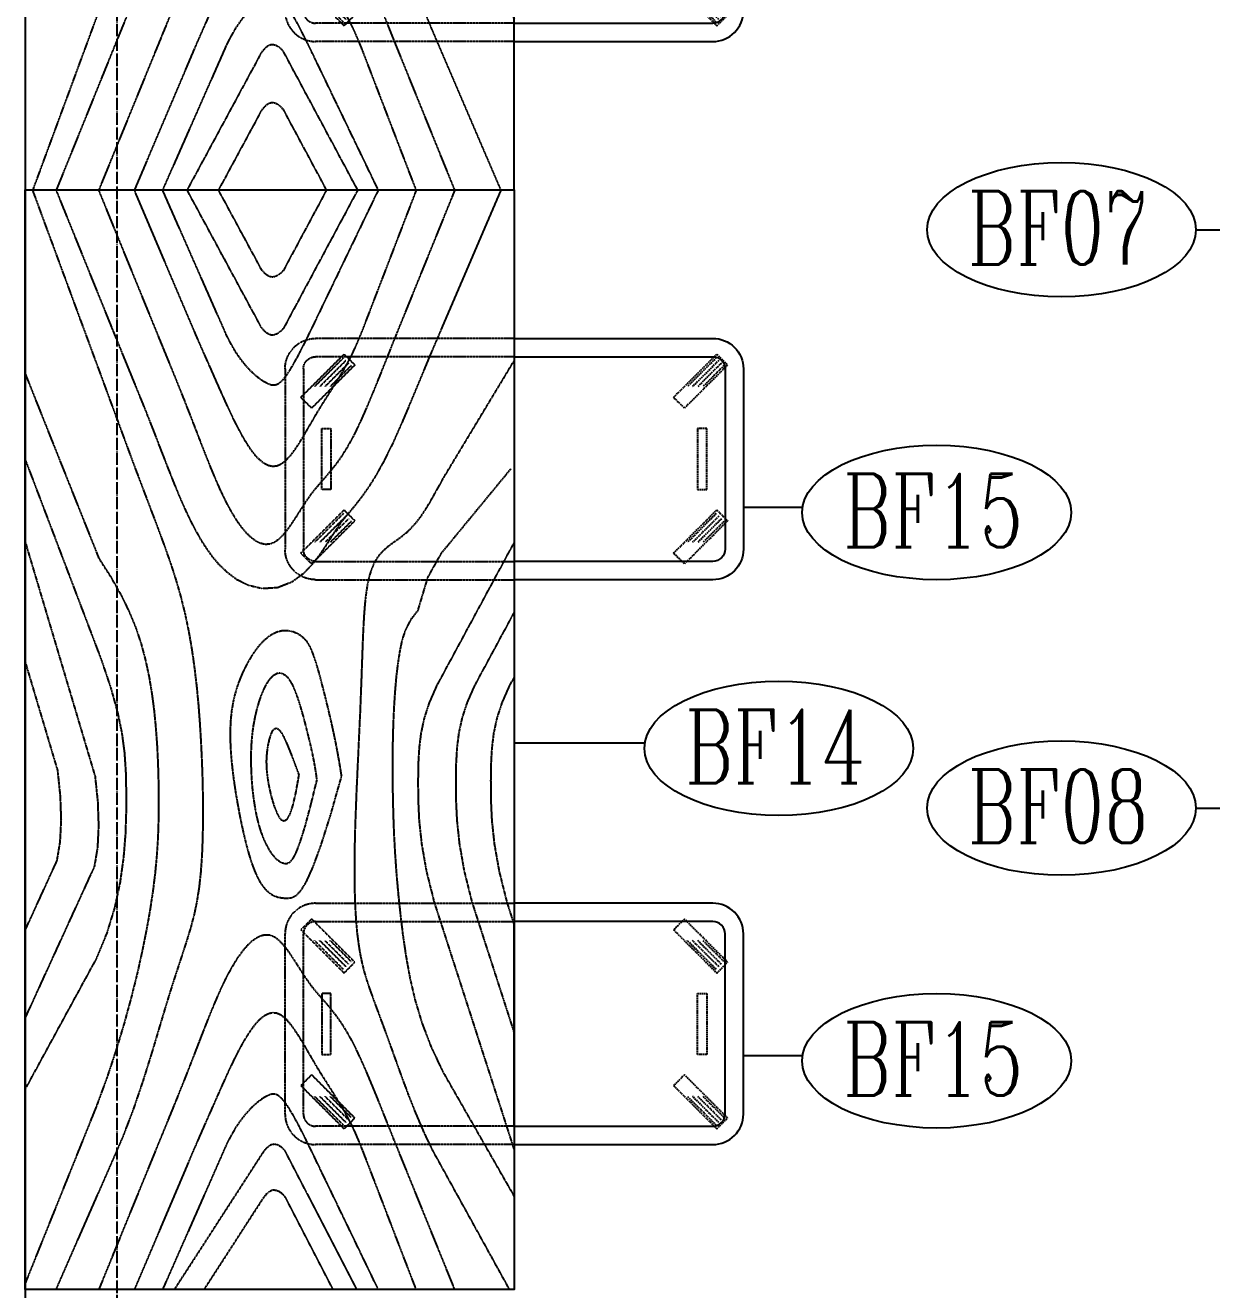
# Model space of a CAD drawing. Extents: x -12047294 to -5625356, y -1456591 to -622873.
# Drawn here: x -6017886 to -6015945, y -718280 to -716210 of the extents above; entities that cross this region are included whole.
import ezdxf

# ---------------------------------------------------------------- set-up
doc = ezdxf.new("R2010")
doc.units = 0
doc.header["$LTSCALE"] = 10
doc.header["$MEASUREMENT"] = 0
doc.linetypes.add('DASH', pattern=[0.35, 0.25, -0.1])
doc.linetypes.add('DOTE', pattern=[2.42, 2, -0.2, 0.02, -0.2])
for name, color, linetype in [('A-WALL', 2, 'Continuous'), ('DOTE', 9, 'DOTE'), ('EQUIP', 1, 'Continuous'), ('Iteam', 4, 'Continuous')]:
    doc.layers.add(name, color=color, linetype=linetype)
doc.styles.add('SHZF-注释', font='romanc.shx', dxfattribs={"width": 0.8, "bigfont": 'shzf-hz.shx'})

# ---------------------------------------------------------------- blocks, each defined once
blk = doc.blocks.new('muzabt')
at = {"layer": 'EQUIP', "color": 1}
blk.add_lwpolyline([(0, -1000), (2000, -1000), (2000, 0), (0, 0)], close=True, dxfattribs=at)
at = {"layer": 'EQUIP', "color": 8, "linetype": 'DASH', "ltscale": 0.4}
for points in [[(0, -9.5), (254, -167.2), (286.9, -184.8), (321.6, -201.5), (357, -217.2), (391.8, -231.7), (424.9, -245.1), (455.1, -257.3), (481.5, -268.2), (504.5, -277.8), (524.9, -286.3), (543.3, -293.8), (560.4, -300.3), (576.9, -305.9), (593.5, -310.7), (610.9, -314.7), (629.7, -318.1), (650, -320.9), (672, -323.1), (695.6, -324.7), (720.9, -325.7), (747.9, -326.3), (776.8, -326.3), (807.5, -325.8), (840, -324.9), (874, -323.5), (909, -322), (944.5, -320.2), (980.1, -318.3), (1015.4, -316.5), (1049.9, -314.7), (1083.2, -313.2), (1114.8, -311.9), (1144.7, -310.7), (1172.7, -309.6), (1198.7, -308.4), (1222.7, -306.9), (1244.5, -305.1), (1264.1, -302.8), (1281.4, -299.8), (1296.2, -296.2), (1308.9, -291.8), (1319.7, -286.8), (1328.9, -281.2), (1336.7, -275), (1343.4, -268.3), (1349.3, -261.2), (1354.7, -253.7), (1359.8, -245.8), (1365, -237.5), (1370.7, -228.8), (1377.4, -219.7), (1385.5, -210.1), (1395.4, -200.1), (1407.5, -189.7), (1422.3, -178.7), (1439.8, -167.2), (1459.1, -155.2), (1479.2, -142.5), (1689.5, 0)], [(170, 0), (395.8, -145.3), (440.4, -169), (483.5, -187.6), (525.2, -201.8), (565.8, -212.5), (605.2, -220.6), (643.7, -227), (681.4, -232.2), (718.4, -236.6), (754.7, -240.2), (790.3, -243.1), (825.4, -245.3), (860, -246.8), (894.1, -247.8), (927.8, -248.3), (961.1, -248.4), (993.7, -248), (1025.5, -247.1), (1056, -245.6), (1085.1, -243.6), (1112.5, -241), (1137.8, -237.6), (1160.9, -233.6), (1181.6, -228.7), (1200.4, -221.8), (1218, -211.6), (1235, -196.8), (1295.8, -176.3), (1339.3, -148.8), (1493.4, -6.1)], [(255.4, 0), (704.4, -163.1), (760.8, -179), (810.2, -188.8), (853.6, -194), (891.8, -196), (925.9, -196.2), (956.6, -195.7), (985.1, -193.9), (1012.4, -190.1), (1039.7, -183.4), (1068, -173), (1098.4, -158), (1358.6, 0)], [(468.3, 0), (704.4, -85.8), (760.8, -101.7), (810.2, -111.5), (853.6, -116.7), (891.8, -118.7), (925.9, -118.9), (956.6, -118.4), (985.1, -116.6), (1012.4, -112.8), (1039.7, -106.1), (1068, -95.7), (1098.4, -80.7), (1231.3, 0)], [(664.7, 0), (704.4, -14.4), (760.8, -30.3), (810.2, -40.1), (853.6, -45.3), (891.8, -47.3), (925.9, -47.5), (956.6, -47), (985.1, -45.2), (1012.4, -41.4), (1039.7, -34.7), (1068, -24.3), (1098.4, -9.3), (1113.7, 0)], [(2000, -27.2), (1706, -169), (1660.9, -190.1), (1617.6, -210.3), (1577.1, -229.6), (1540.4, -247.9), (1508.7, -265.5), (1481.9, -282.1), (1459.4, -298), (1440.7, -312.8), (1425.4, -326.3), (1413.1, -337.9), (1403.4, -347.1), (1395.1, -354.5), (1385.9, -361.7), (1374.7, -369.9), (1361.9, -379), (1347.9, -389.2), (1333.1, -400.7), (1317.7, -414.3), (1301.8, -431.5), (1286.6, -454.8), (1276.4, -484.2), (1274.7, -515.3), (1280.5, -543.5), (1291, -567.2), (1303.9, -586.6), (1318, -602.9), (1332.9, -617), (1348.4, -629.5), (1364.3, -640.9), (1380.6, -651.2), (1397, -660.8), (1413.4, -669.7), (1429.7, -678), (1445.8, -685.8), (1461.3, -693), (1476.3, -699.8), (1490.5, -706.1), (1504.2, -712.2), (1517.7, -718), (1531.1, -723.9), (1544.8, -729.8), (1558.9, -735.9), (1573.6, -742.4), (1589.4, -749.4), (1606.2, -757), (1624.2, -765.2), (1643.1, -773.9), (1662.6, -782.8), (1682.6, -792), (1702.8, -801.3), (1723.1, -810.6), (1743.1, -819.8), (2000, -936.7)], [(0, -121.5), (271.9, -245.5), (303.9, -259.9), (335.9, -274.2), (367, -288.4), (396.5, -302.3), (423.5, -315.8), (447.4, -328.8), (467.6, -341.3), (484.5, -353.2), (498.8, -364.5), (511.1, -375.5), (522.1, -386), (532.4, -396.2), (542.7, -406.1), (553.6, -415.8), (565.6, -425.3), (578.4, -434.7), (591.4, -444), (604, -453.2), (615.9, -462.4), (626.3, -471.6), (634.9, -480.9), (641, -490.2), (644.3, -499.7), (644.8, -509.3), (642.9, -519), (638.6, -528.6), (632.3, -538.1), (624.1, -547.5), (614.4, -556.8), (603.2, -565.8), (590.9, -574.5), (577.7, -582.9), (563.8, -591.1), (549.4, -598.9), (534.7, -606.4), (519.9, -613.5), (505.2, -620.4), (491, -626.8), (477.2, -633), (463.7, -638.9), (450.4, -644.7), (437, -650.5), (423.3, -656.4), (409, -662.7), (394, -669.3), (377.9, -676.4), (360.8, -684.2), (342.6, -692.4), (323.6, -701.1), (304, -710.1), (284, -719.3), (263.8, -728.6), (0, -849.8)], [(2000, -121.5), (1728.1, -245.5), (1696.1, -259.9), (1664.1, -274.2), (1633, -288.4), (1603.5, -302.3), (1576.5, -315.8), (1552.6, -328.8), (1532.4, -341.3), (1515.5, -353.2), (1501.2, -364.5), (1488.9, -375.5), (1477.9, -386), (1467.6, -396.2), (1457.3, -406.1), (1446.4, -415.8), (1434.4, -425.3), (1421.6, -434.7), (1408.6, -444), (1396, -453.2), (1384.1, -462.4), (1373.7, -471.6), (1365.1, -480.9), (1359, -490.2), (1355.7, -499.7), (1355.2, -509.3), (1357.1, -519), (1361.4, -528.6), (1367.7, -538.1), (1375.9, -547.5), (1385.6, -556.8), (1396.8, -565.8), (1409.1, -574.5), (1422.3, -582.9), (1436.2, -591.1), (1450.6, -598.9), (1465.3, -606.4), (1480.1, -613.5), (1494.8, -620.4), (1509, -626.8), (1522.8, -633), (1536.3, -638.9), (1549.6, -644.7), (1563, -650.5), (1576.7, -656.4), (1591, -662.7), (1606, -669.3), (1622.1, -676.4), (1639.2, -684.2), (1657.4, -692.4), (1676.4, -701.1), (1696, -710.1), (1716, -719.3), (1736.2, -728.6), (2000, -849.8)], [(0, -200.4), (253.1, -309.9), (268.8, -317), (283.9, -324.3), (298.5, -331.9), (312.6, -340), (326.3, -348.6), (339.7, -357.5), (353, -366.8), (366.3, -376.2), (379.6, -385.7), (393.1, -395.3), (407, -404.8), (421.1, -414.1), (435.4, -423.4), (449.2, -432.5), (462.3, -441.5), (474.2, -450.5), (484.6, -459.3), (492.9, -468.1), (499, -476.9), (502.4, -485.6), (503.1, -494.3), (501.5, -502.9), (497.5, -511.6), (491.4, -520.3), (483.4, -528.9), (473.5, -537.6), (461.9, -546.3), (448.9, -555.1), (434.6, -563.8), (419.3, -572.6), (403.2, -581.3), (386.5, -589.9), (369.5, -598.5), (352.5, -607), (335.6, -615.4), (319, -623.6), (302.9, -631.6), (287.2, -639.4), (271.9, -647), (257.1, -654.2), (0, -776.9)], [(2000, -200.4), (1746.9, -309.9), (1731.2, -317), (1716.1, -324.3), (1701.5, -331.9), (1687.4, -340), (1673.7, -348.6), (1660.3, -357.5), (1647, -366.8), (1633.7, -376.2), (1620.4, -385.7), (1606.9, -395.3), (1593, -404.8), (1578.9, -414.1), (1564.6, -423.4), (1550.8, -432.5), (1537.7, -441.5), (1525.8, -450.5), (1515.4, -459.3), (1507.1, -468.1), (1501, -476.9), (1497.6, -485.6), (1496.9, -494.3), (1498.5, -502.9), (1502.5, -511.6), (1508.6, -520.3), (1516.6, -528.9), (1526.5, -537.6), (1538.1, -546.3), (1551.1, -555.1), (1565.4, -563.8), (1580.7, -572.6), (1596.8, -581.3), (1613.5, -589.9), (1630.5, -598.5), (1647.5, -607), (1664.4, -615.4), (1681, -623.6), (1697.1, -631.6), (1712.8, -639.4), (1728.1, -647), (1742.9, -654.2), (2000, -776.9)], [(0, -278), (251.3, -414.2), (259.6, -418.7), (268.2, -423.4), (277.1, -428.4), (286.5, -433.7), (296.1, -439.3), (305.8, -445.1), (315.1, -450.9), (324, -456.7), (332.1, -462.4), (339.2, -467.9), (345.1, -473.1), (349.5, -477.9), (352.6, -482.4), (354.5, -486.6), (355.4, -490.7), (355.3, -494.6), (354.6, -498.4), (353.3, -502.3), (351.6, -506.3), (349.6, -510.3), (347.3, -514.6), (344.6, -519), (341.6, -523.6), (338, -528.4), (334, -533.5), (329.4, -538.8), (324.1, -544.4), (318.2, -550.3), (311.4, -556.4), (303.8, -562.7), (295.2, -569.2), (285.5, -575.8), (274.6, -582.5), (262.5, -589.2), (0, -719.3)], [(2000, -278), (1748.7, -414.2), (1740.4, -418.7), (1731.8, -423.4), (1722.9, -428.4), (1713.5, -433.7), (1703.9, -439.3), (1694.2, -445.1), (1684.9, -450.9), (1676, -456.7), (1667.9, -462.4), (1660.8, -467.9), (1654.9, -473.1), (1650.5, -477.9), (1647.4, -482.4), (1645.5, -486.6), (1644.6, -490.7), (1644.7, -494.6), (1645.4, -498.4), (1646.7, -502.3), (1648.4, -506.3), (1650.4, -510.3), (1652.7, -514.6), (1655.4, -519), (1658.4, -523.6), (1662, -528.4), (1666, -533.5), (1670.6, -538.8), (1675.9, -544.4), (1681.8, -550.3), (1688.6, -556.4), (1696.2, -562.7), (1704.8, -569.2), (1714.5, -575.8), (1725.4, -582.5), (1737.5, -589.2), (2000, -719.3)], [(0, -321.6), (251.8, -468.3), (254.6, -471), (256.9, -473.7), (258.9, -476.3), (260.4, -478.9), (261.7, -481.4), (262.6, -483.8), (263.4, -486.2), (263.9, -488.6), (264.1, -491.1), (263.9, -493.5), (263.4, -496), (262.5, -498.6), (261.1, -501.2), (259.2, -504), (256.8, -507), (253.9, -510), (250.7, -513), (0, -695.3)], [(2000, -320.1), (1748.2, -472), (1745.4, -474.7), (1743.1, -477.4), (1741.1, -480), (1739.6, -482.6), (1738.3, -485.1), (1737.4, -487.5), (1736.6, -489.9), (1736.1, -492.3), (1735.9, -494.8), (1736.1, -497.2), (1736.6, -499.7), (1737.5, -502.3), (1738.9, -504.9), (1740.8, -507.7), (1743.2, -510.7), (1746.1, -513.7), (1749.3, -516.7), (2000, -669.1)], [(933.9, -353.6), (861.9, -376.6), (807.3, -396.1), (767.9, -412.4), (741.1, -426.1), (724.5, -437.6), (715.6, -447.2), (712, -455.6), (711.3, -462.9), (711.3, -469.8), (711.9, -476.2), (712.9, -482.3), (714.5, -488), (716.7, -493.4), (719.6, -498.6), (723.3, -503.6), (727.7, -508.5), (733, -513.4), (739.4, -518.2), (746.8, -522.9), (755.6, -527.6), (765.9, -532.3), (777.7, -537.1), (791.3, -541.9), (806.7, -546.7), (824.2, -551.6), (843.2, -556.4), (863.5, -561.1), (884.6, -565.5), (906.1, -569.6), (927.6, -573.2), (948.7, -576.1), (969, -578.4), (988.2, -579.8), (1006.3, -580.4), (1023.4, -580.1), (1039.7, -579), (1055.3, -576.9), (1070.3, -573.9), (1084.9, -570), (1099.2, -565), (1113.3, -559.1), (1126.9, -552.3), (1140, -544.8), (1152.2, -536.7), (1163.4, -528.2), (1173.3, -519.4), (1181.8, -510.3), (1188.6, -501.3), (1193.5, -492.3), (1196.8, -483.6), (1198.5, -475.1), (1198.9, -467), (1198.2, -459.2), (1196.6, -452), (1194.2, -445.4), (1191.3, -439.5), (1187.9, -434.3), (1184.2, -429.7), (1180.1, -425.7), (1175.6, -422.2), (1170.7, -419), (1165.4, -416.1), (1159.7, -413.5), (1153.4, -410.9), (1146.8, -408.3), (1139.5, -405.7), (1131.5, -403), (1122.7, -400.1), (1113, -397.2), (1102.3, -394), (1090.4, -390.5), (1077.3, -386.8), (1062.8, -382.8), (1047.1, -378.6), (1030.2, -374.2), (1012.4, -369.8), (993.7, -365.4), (974.3, -361.2), (954.3, -357.3), (933.9, -353.6)], [(0, -370.3), (168.3, -468.3), (171.1, -471), (173.4, -473.7), (175.3, -476.3), (176.9, -478.9), (178.1, -481.4), (179.1, -483.8), (179.8, -486.2), (180.3, -488.6), (180.5, -491.1), (180.4, -493.5), (179.9, -496), (178.9, -498.6), (177.5, -501.2), (175.7, -504), (173.3, -507), (170.4, -510), (167.2, -513), (0, -634.6)], [(2000, -383.8), (1853.8, -472), (1851, -474.7), (1848.7, -477.4), (1846.7, -480), (1845.2, -482.6), (1843.9, -485.1), (1843, -487.5), (1842.2, -489.9), (1841.7, -492.3), (1841.5, -494.8), (1841.7, -497.2), (1842.2, -499.7), (1843.1, -502.3), (1844.5, -504.9), (1846.4, -507.7), (1848.8, -510.7), (1851.7, -513.7), (1854.9, -516.7), (2000, -604.9)], [(927, -404), (878.3, -417.5), (841, -428.8), (813.8, -438.4), (795, -446.5), (783.2, -453.4), (776.8, -459.4), (774.4, -464.7), (774.5, -469.6), (775.7, -474.5), (777.9, -479.2), (780.9, -483.9), (784.7, -488.4), (789.3, -492.9), (794.6, -497.2), (800.5, -501.4), (807.1, -505.5), (814.3, -509.4), (822.1, -513.2), (830.6, -516.8), (839.9, -520.2), (850, -523.4), (860.9, -526.3), (872.8, -529), (885.8, -531.4), (899.7, -533.6), (914.6, -535.4), (930.1, -536.7), (946.1, -537.6), (962.4, -538), (978.8, -537.8), (995.1, -536.9), (1011, -535.3), (1026.5, -532.9), (1041.3, -529.8), (1055.3, -526.1), (1068.4, -521.9), (1080.3, -517.3), (1091, -512.3), (1100.3, -507.1), (1108, -501.7), (1114, -496.2), (1118.3, -490.7), (1120.9, -485.2), (1121.7, -479.7), (1120.7, -474.2), (1118, -468.9), (1113.5, -463.7), (1107.2, -458.6), (1099.2, -453.6), (1089.7, -448.9), (1079, -444.4), (1067.4, -440), (1055.2, -435.9), (1042.6, -431.9), (1030, -428.1), (1017.7, -424.6), (1005.9, -421.3), (994.4, -418.2), (983.3, -415.3), (972.3, -412.6), (961.3, -410.1), (950.2, -407.9), (938.8, -405.8), (927, -404)], [(936.2, -440.6), (903.3, -447.3), (879.6, -453.5), (863.9, -459.4), (855, -464.9), (851.7, -470), (852.9, -474.8), (857.4, -479.2), (864, -483.4), (871.8, -487.2), (880.3, -490.8), (889.4, -494), (898.9, -496.9), (908.5, -499.4), (918.1, -501.6), (927.6, -503.4), (936.6, -504.7), (945, -505.7), (952.9, -506.2), (960.4, -506.4), (967.4, -506.2), (974.1, -505.6), (980.6, -504.8), (986.9, -503.8), (993.1, -502.4), (999.2, -500.9), (1005, -499.1), (1010.3, -497.1), (1014.7, -494.9), (1018.2, -492.4), (1020.4, -489.6), (1021, -486.5), (1019.8, -483.2), (1016.6, -479.5), (1011.4, -475.5), (1004.1, -471), (994.7, -466.1), (983.3, -460.7), (969.7, -454.7), (954, -448), (936.2, -440.6)], [(0, -937), (277.5, -800.1), (328.1, -778.4), (379.1, -758.9), (428.7, -741.4), (475.4, -725.7), (517.5, -711.5), (553.9, -698.8), (585.3, -687.3), (612.7, -677.1), (637.4, -668.2), (660.5, -660.4), (683, -653.8), (706.2, -648.4), (731.1, -644), (758.7, -640.6), (788.8, -638.2), (820.8, -636.8), (854.4, -636.1), (889.2, -636.2), (924.6, -636.9), (960.3, -638.3), (995.8, -640.2), (1030.7, -642.6), (1064.9, -645.5), (1098.6, -649.2), (1131.6, -653.6), (1164.1, -658.8), (1196, -665), (1227.3, -672.3), (1258.1, -680.8), (1288.4, -690.5), (1319.1, -701.6), (1350.8, -714.1), (1384.5, -728.1), (1420.9, -743.6), (1460.9, -760.7), (1505.2, -779.5), (2000, -984.9)], [(10.5, -1000), (336.1, -852.7), (386.2, -832.1), (435.4, -813.7), (483.4, -797.4), (529.9, -783.1), (574.3, -770.6), (616.4, -760.1), (655.7, -751.2), (692.1, -744), (726, -738.3), (757.7, -733.9), (787.8, -730.7), (816.9, -728.5), (845.4, -727.3), (873.8, -726.7), (902.6, -726.8), (932.2, -727.3), (962.6, -728.4), (993.3, -730.2), (1024.4, -732.8), (1055.4, -736.3), (1086.1, -740.9), (1116.4, -746.7), (1146, -753.9), (1174.8, -762.6), (1203.3, -773.3), (1232.4, -786.8), (1262.7, -803.4), (1294.9, -823.9), (1329.8, -848.9), (1666.6, -1000)], [(364.3, -1000), (601.9, -854.3), (648.4, -832.6), (694.8, -816.7), (740.7, -805.6), (785.5, -798.6), (828.6, -794.7), (869.5, -793.2), (907.5, -793.2), (942.8, -794.1), (976.8, -796.7), (1011.8, -801.9), (1050, -810.8), (1093.5, -824.3), (1144.5, -843.6), (1510.5, -1000)], [(493.8, -1000), (769.5, -858.2), (803.5, -851.8), (843.1, -849.6), (886.9, -851.3), (933.5, -856.7), (1361.1, -1000)], [(653.8, -1000), (780.2, -935), (814.2, -928.6), (853.8, -926.3), (897.5, -928.1), (944.2, -933.5), (1142.6, -1000)]]:
    blk.add_lwpolyline(points, dxfattribs=at)
blk = doc.blocks.new('LXX10090633')
at = {"layer": 'EQUIP'}
blk.add_blockref('muzabt', (-983.3, 460.7), dxfattribs=at)
blk = doc.blocks.new('mfc')
at = {"layer": 'EQUIP', "color": 8, "linetype": 'DASH'}
for p, q in [((-102, -31.8), (-136.3, -66.1)), ((-97.8, -36.1), (-136.3, -74.6)), ((-93.6, -40.3), (-136.3, -83.1)), ((153, -31.8), (118.7, -66.1)), ((157.2, -36.1), (118.7, -74.6)), ((161.4, -40.3), (118.7, -83.1)), ((-89.3, -44.5), (-136.3, -91.6)), ((165.7, -44.5), (118.7, -91.6))]:
    blk.add_line(p, q, dxfattribs=at)
at = {"layer": 'EQUIP'}
for p in [(-167.5, -50), (167.5, -375)]:
    blk.add_line(p, (-167.5, -375), dxfattribs=at)
at = {"layer": 'EQUIP', "color": 8, "linetype": 'DASH', "ltscale": 0.2}
for p, q in [((-167.5, -700), (-167.5, -375)), ((-102, -641.8), (-136.3, -676.1)), ((-97.8, -646.1), (-136.3, -684.6)), ((-93.6, -650.3), (-136.3, -693.1)), ((-89.3, -654.5), (-136.3, -701.6)), ((153, -641.8), (118.7, -676.1)), ((157.2, -646.1), (118.7, -684.6)), ((161.4, -650.3), (118.7, -693.1)), ((165.7, -654.5), (118.7, -701.6))]:
    blk.add_line(p, q, dxfattribs=at)
at = {"layer": 'EQUIP'}
for points in [[(197.5, -375), (197.5, -50, 0.414214), (147.5, 0), (-147.5, 0, 0.414214), (-197.5, -50), (-197.5, -375)], [(167.5, -375), (167.5, -50, 0.414214), (147.5, -30), (-147.5, -30, 0.414214), (-167.5, -50)]]:
    blk.add_lwpolyline(points, format="xyb", dxfattribs=at)
at = {"layer": 'EQUIP', "color": 8, "linetype": 'DASH'}
for points in [[(-101, -25.8), (-171.7, -96.5), (-154, -114.2), (-83.3, -43.5)], [(154, -25.8), (83.3, -96.5), (101, -114.2), (171.7, -43.5)], [(50, -60), (50, -75), (-50, -75), (-50, -60)]]:
    blk.add_lwpolyline(points, close=True, dxfattribs=at)
at = {"layer": 'EQUIP', "color": 8, "linetype": 'DASH', "ltscale": 0.2}
for points in [[(197.5, -375), (197.5, -700, -0.414214), (147.5, -750), (-147.5, -750, -0.414214), (-197.5, -700), (-197.5, -375)], [(167.5, -375), (167.5, -700, -0.414214), (147.5, -720), (-147.5, -720, -0.414214), (-167.5, -700)]]:
    blk.add_lwpolyline(points, format="xyb", dxfattribs=at)
for points in [[(-101, -635.8), (-171.7, -706.5), (-154, -724.2), (-83.3, -653.5)], [(154, -635.8), (83.3, -706.5), (101, -724.2), (171.7, -653.5)], [(50, -690), (50, -675), (-50, -675), (-50, -690)]]:
    blk.add_lwpolyline(points, close=True, dxfattribs=at)
blk = doc.blocks.new('LXX10084677')
at = {"layer": 'EQUIP'}
blk.add_blockref('mfc', (0, 375), dxfattribs=at)

msp = doc.modelspace()

# ---------------------------------------------------------------- linework, layer by layer
at = {"layer": 'A-WALL'}
msp.add_line((-6017886.1, -713173.4), (-6017886.1, -720823.4), dxfattribs=at)
at = {"layer": 'DOTE', "linetype": 'DOTE'}
msp.add_line((-6017736.1, -756448.6), (-6017736.1, -655372.8), dxfattribs=at)
at = {"layer": 'Iteam'}
for p, q in [((-6015970.6, -716545.1, 0), (-6015773.3, -716545.1, 0)), ((-6016614.2, -716999.7), (-6016711.1, -716999.7)), ((-6016872.5, -717385.7), (-6017086.1, -717385.7)), ((-6015970.6, -717491.9, 0), (-6015773.3, -717491.9, 0)), ((-6016614.2, -717897.2), (-6016711.1, -717897.2))]:
    msp.add_line(p, q, dxfattribs=at)
for centre in [(-6016190.6, -716545.1, 0), (-6016394.9, -717008), (-6016653.1, -717394.1), (-6016190.6, -717491.9, 0), (-6016394.9, -717905.6)]:
    msp.add_ellipse(centre, major_axis=(220, 0), ratio=0.5, dxfattribs=at)

# ---------------------------------------------------------------- block references
at = {"layer": 'EQUIP', "yscale": 0.8, "rotation": 270}
for p, xscale in [((-6017454.7, -715565), 0.9), ((-6017454.7, -717395), -0.9)]:
    msp.add_blockref('LXX10090633', p, dxfattribs=dict(at, xscale=xscale))
at = {"layer": 'EQUIP', "rotation": 270}
for p in [(-6017086.1, -716039.5), (-6017086.1, -717845.2)]:
    msp.add_blockref('LXX10084677', p, dxfattribs=at)
at = {"layer": 'EQUIP', "xscale": -1, "rotation": 270}
msp.add_blockref('LXX10084677', (-6017086.1, -716920.5), dxfattribs=at)

# ---------------------------------------------------------------- texts
at = {"layer": 'Iteam', "style": 'SHZF-注释', "width": 0.7}
for s, p in [('BF07', (-6016343.8, -716602)), ('BF15', (-6016548.1, -717064.9, 0)), ('BF14', (-6016806.3, -717451, 0)), ('BF08', (-6016343.8, -717548.8)), ('BF15', (-6016548.1, -717962.5, 0))]:
    msp.add_text(s, height=120, dxfattribs=at).set_placement(p)

doc.saveas('drawing.dxf')
